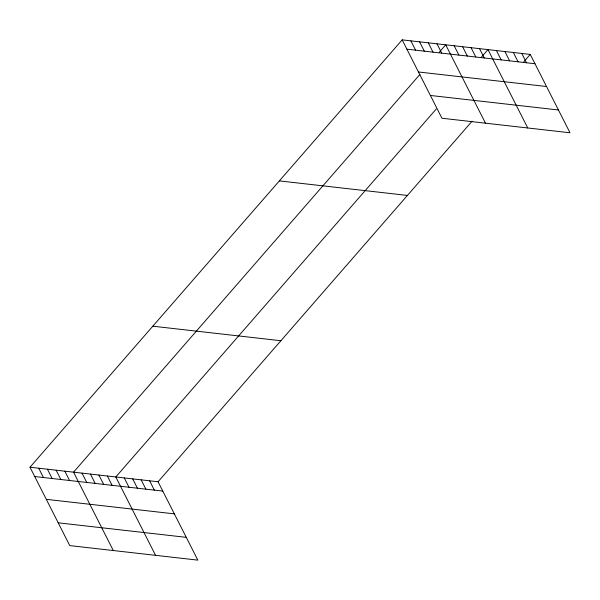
<?xml version="1.0" encoding="UTF-8"?>
<svg xmlns="http://www.w3.org/2000/svg" width="600" height="600" viewBox="0 0 600 600"><rect width="100%" height="100%" fill="white"/><g stroke="black" fill="none" stroke-linecap="round" stroke-linejoin="round"><path stroke-width="0.9" d="M30 467.228L158.07 481.763L197.827 560.13L69.758 545.595L30 467.228L402.173 39.87L530.243 54.405L570 132.773L441.93 118.238L402.173 39.87M419.857 74.505L73.545 472.17L113.302 550.537M439.252 52.238L445.717 44.812L485.475 123.18M436.268 108.99L115.808 476.963L155.565 555.33M481.515 57.03L487.98 49.613L527.737 127.972M158.07 481.763L472.065 121.208M523.778 61.83L530.243 54.405M406.897 49.185L534.967 63.727M418.455 71.977L546.533 86.512M430.365 95.453L558.442 109.988M279.353 180.9L407.43 195.435M152.812 326.197L280.89 340.733M34.725 476.543L162.803 491.085M46.29 499.335L174.36 513.87M58.2 522.81L186.27 537.345M521.79 53.445L526.515 62.767M513.338 52.485L518.062 61.807M504.885 51.525L509.61 60.847M496.433 50.565L501.158 59.887M479.528 48.653L484.252 57.968M471.075 47.693L475.8 57.008M462.623 46.733L467.347 56.047M454.17 45.773L458.895 55.088M437.002 43.822L441.735 53.145M428.295 42.832L433.02 52.155M419.588 41.85L424.312 51.165M410.88 40.86L415.605 50.175M149.618 480.803L154.35 490.125M141.165 479.842L145.898 489.165M132.712 478.882L137.445 488.205M124.26 477.923L128.993 487.245M107.355 476.01L112.087 485.325M98.903 475.05L103.627 484.365M90.45 474.09L95.175 483.405M81.998 473.13L86.722 482.445M64.838 471.18L69.562 480.502M56.13 470.19L60.855 479.513M47.415 469.207L52.148 478.522M38.707 468.217L43.44 477.533"/></g></svg>
